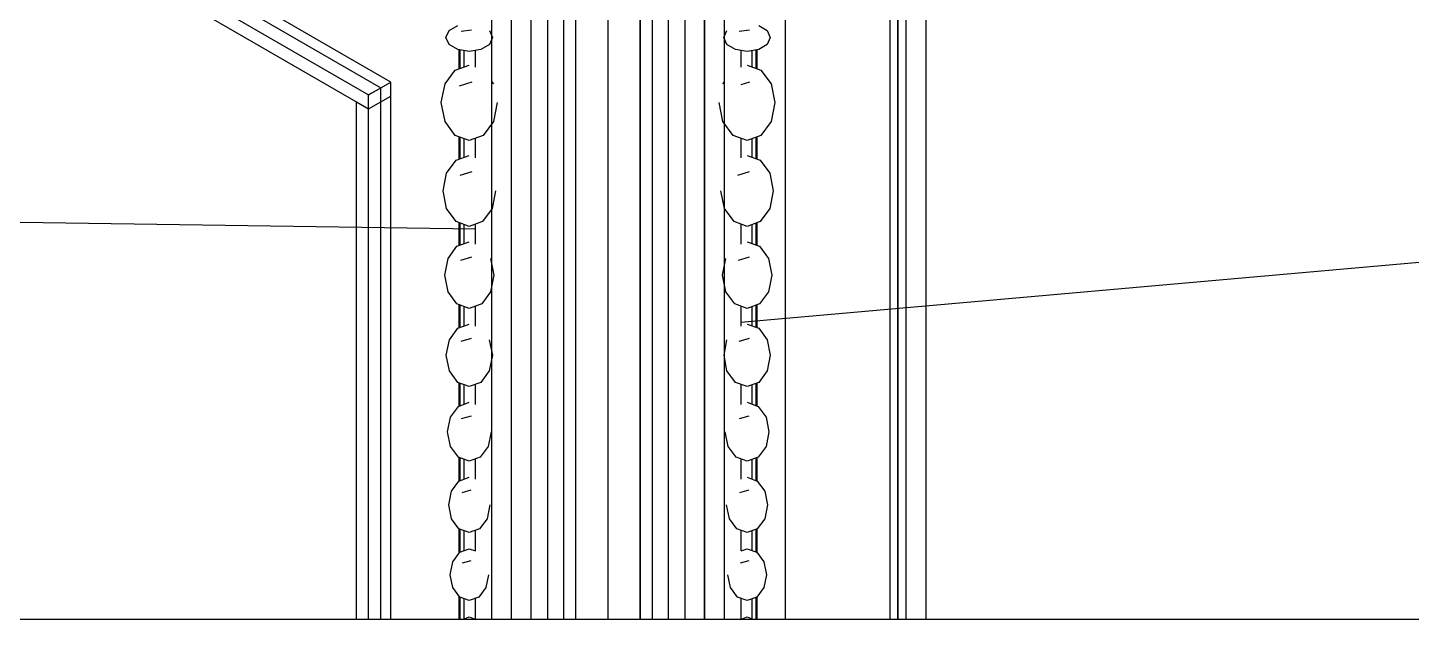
# Model space of a CAD drawing. Header units: inches. Extents: x 0.3 to 16.2, y 0.3 to 11.4.
# Drawn here: x 11.803 to 14.732, y 2.48 to 3.733 of the extents above; entities that cross this region are included whole.
import ezdxf

# ---------------------------------------------------------------- set-up
doc = ezdxf.new("R2010")
doc.units = ezdxf.units.IN
doc.header["$LTSCALE"] = 0.009843
doc.header["$MEASUREMENT"] = 0
doc.layers.add('GEOMETRY', color=7, linetype='Continuous')

msp = doc.modelspace()

# ---------------------------------------------------------------- linework, layer by layer
at = {"layer": 'GEOMETRY'}
for p, q in [((12.7504, 3.3063), (10.0787, 3.3465)), ((13.3126, 3.1094), (15.9843, 3.3465))]:
    msp.add_line(p, q, dxfattribs=at)
for points in [[(9.9213, 6.1811), (16.1417, 6.1811), (16.1417, 2.4803), (9.9213, 2.4803), (9.9213, 6.1811)], [(12.5713, 3.6177), (9.9213, 5.1478)], [(12.5713, 3.6177), (9.9213, 5.1478)], [(9.9213, 5.1232), (12.55, 3.6055)], [(9.9213, 5.1232), (12.55, 3.6055)], [(9.9213, 5.0934), (12.5244, 3.5906)], [(9.9213, 5.0934), (12.5244, 3.5906)], [(9.9213, 5.0639), (12.5244, 3.561)], [(13.0315, 2.4803), (13.0315, 5.0335)], [(13.6283, 2.4803), (13.6283, 4.6299)], [(13.6445, 2.4803), (13.6445, 4.6197)], [(13.6453, 2.4803), (13.6453, 4.6201)], [(13.6622, 2.4803), (13.6622, 4.6102)], [(13.7051, 2.4803), (13.7051, 4.5854)], [(13.4067, 2.4803), (13.4067, 4.0394)], [(12.8685, 2.4803), (12.8685, 3.9256)], [(13.1949, 2.4803), (13.1949, 3.9256)], [(12.7854, 2.4803), (12.7854, 3.7882)], [(12.8272, 2.4803), (12.8272, 3.785)], [(12.9039, 2.4803), (12.9039, 3.8039)], [(12.9378, 2.4803), (12.9378, 3.7882)], [(12.9634, 2.4803), (12.9634, 3.7933)], [(13.0996, 2.4803), (13.0996, 3.7933)], [(13.1, 2.4803), (13.1, 3.7933)], [(13.1256, 2.4803), (13.1256, 3.7882)], [(13.1594, 2.4803), (13.1594, 3.8039)], [(13.2358, 2.4803), (13.2358, 3.785)], [(13.2362, 2.4803), (13.2362, 3.785)], [(13.2776, 2.4803), (13.2776, 3.7882)], [(12.6882, 3.7122), (12.6949, 3.7268)], [(12.6949, 3.7268), (12.713, 3.7378)], [(12.7205, 3.7256), (12.7425, 3.7283)], [(12.7803, 3.7268), (12.7866, 3.7122)], [(13.2764, 3.7122), (13.2831, 3.7268)], [(13.3087, 3.7256), (13.3307, 3.7283)], [(13.3504, 3.7378), (13.3685, 3.7268)], [(13.3685, 3.7268), (13.3748, 3.7122)], [(12.6949, 3.6972), (12.6882, 3.7122)], [(12.713, 3.6866), (12.6949, 3.6972)], [(12.7803, 3.6972), (12.7622, 3.6866)], [(12.7866, 3.7122), (12.7803, 3.6972)], [(13.2831, 3.6972), (13.2764, 3.7122)], [(13.3012, 3.6866), (13.2831, 3.6972)], [(13.3685, 3.6972), (13.3504, 3.6866)], [(13.3748, 3.7122), (13.3685, 3.6972)], [(12.7374, 3.6827), (12.713, 3.6866)], [(12.7161, 3.6465), (12.7161, 3.6858)], [(12.7185, 3.6472), (12.7185, 3.6858)], [(12.7268, 3.65), (12.7268, 3.6843)], [(12.7622, 3.6866), (12.7374, 3.6827)], [(12.7504, 3.6496), (12.7504, 3.6846)], [(12.7504, 3.6496), (12.7504, 3.6846)], [(13.3256, 3.6827), (13.3012, 3.6866)], [(13.313, 3.6496), (13.313, 3.6846)], [(13.313, 3.6496), (13.313, 3.6846)], [(13.3504, 3.6866), (13.3256, 3.6827)], [(13.3366, 3.65), (13.3366, 3.6843)], [(13.3449, 3.6472), (13.3449, 3.6858)], [(13.3469, 3.6465), (13.3469, 3.6858)], [(12.6866, 3.6142), (12.7079, 3.6433)], [(12.7079, 3.6433), (12.7374, 3.6539)], [(13.3256, 3.6539), (13.3551, 3.6433)], [(13.3551, 3.6433), (13.3768, 3.6142)], [(12.5244, 3.5906), (12.5713, 3.6177)], [(12.5244, 3.5906), (12.5713, 3.6177)], [(12.55, 3.6055), (12.5713, 3.6177)], [(12.55, 3.6055), (12.5713, 3.6177)], [(12.55, 2.4803), (12.55, 3.6055)], [(12.5713, 2.4803), (12.5713, 3.6177)], [(12.5713, 3.5882), (12.5713, 3.6177)], [(12.6783, 3.5744), (12.6866, 3.6142)], [(12.7169, 3.6102), (12.7433, 3.6181)], [(12.7854, 3.6185), (12.7886, 3.6142)], [(13.2744, 3.6142), (13.2776, 3.6185)], [(13.313, 3.6126), (13.3315, 3.6181)], [(13.3768, 3.6142), (13.3846, 3.5744)], [(12.4988, 3.576), (12.5244, 3.561)], [(12.4988, 3.576), (12.5244, 3.561)], [(12.4988, 2.4803), (12.4988, 3.576)], [(12.5457, 3.6031), (12.5244, 3.5906)], [(12.5244, 3.561), (12.5244, 3.5906)], [(12.5244, 3.561), (12.5713, 3.5882)], [(12.5244, 3.561), (12.5713, 3.5882)], [(12.5244, 3.561), (12.5713, 3.5882)], [(12.5713, 2.4803), (12.5713, 3.5882)], [(12.6866, 3.5346), (12.6783, 3.5744)], [(12.7965, 3.5744), (12.7886, 3.5346)], [(13.2744, 3.5346), (13.2665, 3.5744)], [(13.3846, 3.5744), (13.3768, 3.5346)], [(12.5244, 2.4803), (12.5244, 3.561)], [(12.7079, 3.5051), (12.6866, 3.5346)], [(12.7886, 3.5346), (12.7669, 3.5051)], [(13.2961, 3.5051), (13.2744, 3.5346)], [(13.3768, 3.5346), (13.3551, 3.5051)], [(12.7374, 3.4945), (12.7079, 3.5051)], [(12.7161, 3.4547), (12.7161, 3.5024)], [(12.7185, 3.4555), (12.7185, 3.5016)], [(12.7268, 3.4583), (12.7268, 3.4984)], [(12.7669, 3.5051), (12.7374, 3.4945)], [(12.7504, 3.4575), (12.7504, 3.4992)], [(12.7504, 3.4575), (12.7504, 3.4992)], [(13.3256, 3.4945), (13.2961, 3.5051)], [(13.313, 3.4575), (13.313, 3.4992)], [(13.313, 3.4575), (13.313, 3.4992)], [(13.3551, 3.5051), (13.3256, 3.4945)], [(13.3366, 3.4583), (13.3366, 3.4984)], [(13.3449, 3.4555), (13.3449, 3.5016)], [(13.3469, 3.4547), (13.3469, 3.5024)], [(12.7098, 3.4524), (12.7374, 3.4622)], [(13.3256, 3.4622), (13.3535, 3.4524)], [(12.6894, 3.4248), (12.7098, 3.4524)], [(12.7181, 3.4209), (12.7433, 3.4283)], [(13.3063, 3.4209), (13.3311, 3.4283)], [(13.3535, 3.4524), (13.3736, 3.4248)], [(12.6819, 3.3874), (12.6894, 3.4248)], [(13.3736, 3.4248), (13.3811, 3.3874)], [(12.6894, 3.35), (12.6819, 3.3874)], [(12.7929, 3.3874), (12.7858, 3.35)], [(13.2776, 3.35), (13.2701, 3.3874)], [(13.3811, 3.3874), (13.3736, 3.35)], [(12.7098, 3.3224), (12.6894, 3.35)], [(12.7858, 3.35), (12.7654, 3.3224)], [(13.298, 3.3224), (13.2776, 3.35)], [(13.3736, 3.35), (13.3535, 3.3224)], [(12.7374, 3.3122), (12.7098, 3.3224)], [(12.7161, 3.272), (12.7161, 3.3201)], [(12.7185, 3.2728), (12.7185, 3.3193)], [(12.7268, 3.2756), (12.7268, 3.3161)], [(12.7654, 3.3224), (12.7374, 3.3122)], [(12.7504, 3.2748), (12.7504, 3.3169)], [(12.7504, 3.2748), (12.7504, 3.3169)], [(13.3256, 3.3122), (13.298, 3.3224)], [(13.313, 3.2748), (13.313, 3.3169)], [(13.313, 3.2748), (13.313, 3.3169)], [(13.3535, 3.3224), (13.3256, 3.3122)], [(13.3366, 3.2756), (13.3366, 3.3161)], [(13.3449, 3.2728), (13.3449, 3.3193)], [(13.3469, 3.272), (13.3469, 3.3201)], [(12.6925, 3.2445), (12.7114, 3.2701)], [(12.7114, 3.2701), (12.7374, 3.2795)], [(13.3256, 3.2795), (13.352, 3.2701)], [(13.352, 3.2701), (13.3709, 3.2445)], [(12.6854, 3.2091), (12.6925, 3.2445)], [(12.7193, 3.2409), (12.7429, 3.248)], [(12.7827, 3.2445), (12.7898, 3.2091)], [(13.2736, 3.2091), (13.2807, 3.2445)], [(13.3075, 3.2409), (13.3311, 3.248)], [(13.3709, 3.2445), (13.378, 3.2091)], [(12.6925, 3.174), (12.6854, 3.2091)], [(12.7898, 3.2091), (12.7827, 3.174)], [(13.2807, 3.174), (13.2736, 3.2091)], [(13.378, 3.2091), (13.3709, 3.174)], [(12.7114, 3.148), (12.6925, 3.174)], [(12.7827, 3.174), (12.7638, 3.148)], [(13.2996, 3.148), (13.2807, 3.174)], [(13.3709, 3.174), (13.352, 3.148)], [(12.7374, 3.1386), (12.7114, 3.148)], [(12.7161, 3.098), (12.7161, 3.1465)], [(12.7185, 3.0988), (12.7185, 3.1457)], [(12.7268, 3.1016), (12.7268, 3.1425)], [(12.7638, 3.148), (12.7374, 3.1386)], [(12.7504, 3.1008), (12.7504, 3.1433)], [(12.7504, 3.1008), (12.7504, 3.1433)], [(13.3256, 3.1386), (13.2996, 3.148)], [(13.313, 3.1008), (13.313, 3.1433)], [(13.313, 3.1008), (13.313, 3.1433)], [(13.352, 3.148), (13.3256, 3.1386)], [(13.3366, 3.1016), (13.3366, 3.1425)], [(13.3449, 3.0988), (13.3449, 3.1457)], [(13.3469, 3.098), (13.3469, 3.1465)], [(12.713, 3.0969), (12.7374, 3.1055)], [(13.3256, 3.1055), (13.3504, 3.0969)], [(12.6953, 3.0724), (12.713, 3.0969)], [(13.3504, 3.0969), (13.3681, 3.0724)], [(12.6886, 3.0394), (12.6953, 3.0724)], [(12.7205, 3.0693), (12.7425, 3.0756)], [(12.7799, 3.0724), (12.7866, 3.0394)], [(13.2768, 3.0394), (13.2831, 3.0724)], [(13.3087, 3.0693), (13.3307, 3.0756)], [(13.3681, 3.0724), (13.3748, 3.0394)], [(12.6953, 3.0063), (12.6886, 3.0394)], [(12.7866, 3.0394), (12.7799, 3.0063)], [(13.2831, 3.0063), (13.2768, 3.0394)], [(13.3748, 3.0394), (13.3681, 3.0063)], [(12.713, 2.9819), (12.6953, 3.0063)], [(12.7799, 3.0063), (12.7622, 2.9819)], [(13.3012, 2.9819), (13.2831, 3.0063)], [(13.3681, 3.0063), (13.3504, 2.9819)], [(12.7374, 2.9732), (12.713, 2.9819)], [(12.7161, 2.9319), (12.7161, 2.9807)], [(12.7185, 2.9327), (12.7185, 2.9799)], [(12.7268, 2.9358), (12.7268, 2.9772)], [(12.7622, 2.9819), (12.7374, 2.9732)], [(12.7504, 2.935), (12.7504, 2.9776)], [(12.7504, 2.935), (12.7504, 2.9776)], [(13.3256, 2.9732), (13.3012, 2.9819)], [(13.313, 2.935), (13.313, 2.9776)], [(13.313, 2.935), (13.313, 2.9776)], [(13.3504, 2.9819), (13.3256, 2.9732)], [(13.3366, 2.9358), (13.3366, 2.9772)], [(13.3449, 2.9327), (13.3449, 2.9799)], [(13.3469, 2.9319), (13.3469, 2.9807)], [(12.6976, 2.9083), (12.7146, 2.9311)], [(12.7146, 2.9311), (12.7374, 2.9398)], [(13.3256, 2.9398), (13.3488, 2.9311)], [(13.3488, 2.9311), (13.3657, 2.9083)], [(12.6913, 2.8772), (12.6976, 2.9083)], [(12.7213, 2.9055), (12.7421, 2.9114)], [(13.3094, 2.9055), (13.3303, 2.9114)], [(13.3657, 2.9083), (13.3717, 2.8772)], [(12.6976, 2.8461), (12.6913, 2.8772)], [(12.7839, 2.8772), (12.7776, 2.8461)], [(13.2858, 2.8461), (13.2795, 2.8772)], [(13.3717, 2.8772), (13.3657, 2.8461)], [(12.7146, 2.8236), (12.6976, 2.8461)], [(12.7776, 2.8461), (12.7606, 2.8236)], [(13.3028, 2.8236), (13.2858, 2.8461)], [(13.3657, 2.8461), (13.3488, 2.8236)], [(12.7374, 2.815), (12.7146, 2.8236)], [(12.7161, 2.7736), (12.7161, 2.8228)], [(12.7185, 2.7744), (12.7185, 2.822)], [(12.7268, 2.7772), (12.7268, 2.8189)], [(12.7606, 2.8236), (12.7374, 2.815)], [(12.7504, 2.7768), (12.7504, 2.8197)], [(12.7504, 2.7768), (12.7504, 2.8197)], [(13.3256, 2.815), (13.3028, 2.8236)], [(13.313, 2.7768), (13.313, 2.8197)], [(13.313, 2.7768), (13.313, 2.8197)], [(13.3488, 2.8236), (13.3256, 2.815)], [(13.3366, 2.7772), (13.3366, 2.8189)], [(13.3449, 2.7744), (13.3449, 2.822)], [(13.3469, 2.7736), (13.3469, 2.8228)], [(12.7, 2.752), (12.7157, 2.7732)], [(12.7157, 2.7732), (12.7374, 2.7811)], [(12.7224, 2.7492), (12.7417, 2.7547)], [(13.3106, 2.7492), (13.3299, 2.7547)], [(13.3256, 2.7811), (13.3472, 2.7732)], [(13.3472, 2.7732), (13.3634, 2.752)], [(12.6941, 2.7228), (12.7, 2.752)], [(13.3634, 2.752), (13.3689, 2.7228)], [(12.7, 2.6933), (12.6941, 2.7228)], [(12.7807, 2.7228), (12.7752, 2.6933)], [(13.2882, 2.6933), (13.2823, 2.7228)], [(13.3689, 2.7228), (13.3634, 2.6933)], [(12.7157, 2.672), (12.7, 2.6933)], [(12.7374, 2.6642), (12.7157, 2.672)], [(12.7161, 2.6213), (12.7161, 2.672)], [(12.7185, 2.6232), (12.7185, 2.6709)], [(12.7268, 2.626), (12.7268, 2.6681)], [(12.7591, 2.672), (12.7374, 2.6642)], [(12.7504, 2.6252), (12.7504, 2.6689)], [(12.7504, 2.6252), (12.7504, 2.6689)], [(12.7752, 2.6933), (12.7591, 2.672)], [(13.3039, 2.672), (13.2882, 2.6933)], [(13.3256, 2.6642), (13.3039, 2.672)], [(13.313, 2.6252), (13.313, 2.6689)], [(13.313, 2.6252), (13.313, 2.6689)], [(13.3472, 2.672), (13.3256, 2.6642)], [(13.3366, 2.626), (13.3366, 2.6681)], [(13.3449, 2.6232), (13.3449, 2.6709)], [(13.3469, 2.6213), (13.3469, 2.672)], [(13.3634, 2.6933), (13.3472, 2.672)], [(12.7024, 2.6024), (12.7173, 2.6224)], [(12.7173, 2.6224), (12.7374, 2.6299)], [(12.7374, 2.6299), (12.7504, 2.6252)], [(13.313, 2.6252), (13.3256, 2.6299)], [(13.3256, 2.6299), (13.3461, 2.6224)], [(13.3461, 2.6224), (13.361, 2.6024)], [(12.6969, 2.5748), (12.7024, 2.6024)], [(12.7232, 2.5996), (12.7417, 2.6051)], [(13.3114, 2.5996), (13.3299, 2.6051)], [(13.361, 2.6024), (13.3665, 2.5748)], [(12.7024, 2.5476), (12.6969, 2.5748)], [(12.7783, 2.5748), (12.7728, 2.5476)], [(13.2906, 2.5476), (13.285, 2.5748)], [(13.3665, 2.5748), (13.361, 2.5476)], [(12.7173, 2.5272), (12.7024, 2.5476)], [(12.7161, 2.4803), (12.7161, 2.5287)], [(12.7374, 2.5201), (12.7173, 2.5272)], [(12.7185, 2.4803), (12.7185, 2.5268)], [(12.7268, 2.4815), (12.7268, 2.524)], [(12.7579, 2.5272), (12.7374, 2.5201)], [(12.7504, 2.4807), (12.7504, 2.5244)], [(12.7504, 2.4807), (12.7504, 2.5244)], [(12.7728, 2.5476), (12.7579, 2.5272)], [(13.3055, 2.5272), (13.2906, 2.5476)], [(13.3256, 2.5201), (13.3055, 2.5272)], [(13.313, 2.4807), (13.313, 2.5244)], [(13.313, 2.4807), (13.313, 2.5244)], [(13.3461, 2.5272), (13.3256, 2.5201)], [(13.3366, 2.4815), (13.3366, 2.524)], [(13.3449, 2.4803), (13.3449, 2.5268)], [(13.361, 2.5476), (13.3461, 2.5272)], [(13.3469, 2.4803), (13.3469, 2.5287)], [(12.7238, 2.4803), (12.7374, 2.4854)], [(12.7374, 2.4854), (12.7513, 2.4803)], [(13.3119, 2.4803), (13.3256, 2.4854)], [(13.3256, 2.4854), (13.3395, 2.4803)]]:
    msp.add_lwpolyline(points, dxfattribs=at)

doc.saveas('drawing.dxf')
